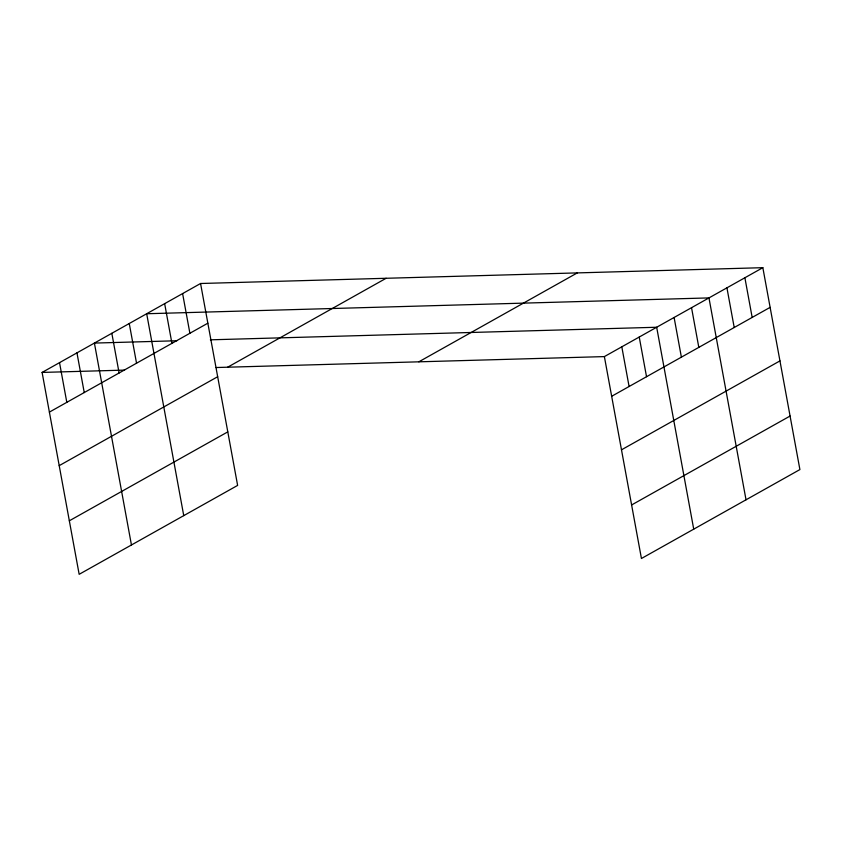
<?xml version="1.0" encoding="UTF-8"?>
<svg xmlns="http://www.w3.org/2000/svg" width="842" height="842" viewBox="0 0 842 842"><rect width="100%" height="100%" fill="white"/><g stroke="black" fill="none" stroke-linecap="round" stroke-linejoin="round"><path stroke-width="1.26" d="M200.564 283.501L237.623 485.402L79.159 574.318L42.1 372.427L200.564 283.501L762.841 267.682L799.9 469.573L641.436 558.499L604.377 356.598L762.841 267.682M49.383 412.117L207.848 323.191M227.656 367.207L386.12 278.281M59.203 465.647L217.678 376.721M69.328 520.798L227.793 431.872M418.821 361.828L577.296 272.903M611.66 396.287L770.125 307.362M621.491 449.817L779.955 360.892M631.605 504.968L790.08 416.043M176.862 340.757L94.399 343.083L131.447 544.974M210.363 339.821L656.676 327.254L693.724 529.155M42.1 372.427L124.563 370.112M216.057 367.533L604.377 356.598M744.886 277.755L752.169 317.445M726.93 287.838L734.213 327.517M746.023 499.801L708.964 297.91L146.687 313.74L183.745 515.63M691.535 307.698L698.818 347.378M674.105 317.476L681.389 357.166M639.236 337.042L646.53 376.721M621.806 346.82L629.09 386.51M182.609 293.584L189.892 333.274M164.653 303.657L171.936 343.347M129.258 323.517L136.541 363.207M111.828 333.306L119.111 372.985M76.959 352.861L84.242 392.551M59.529 362.649L66.813 402.329"/></g></svg>
